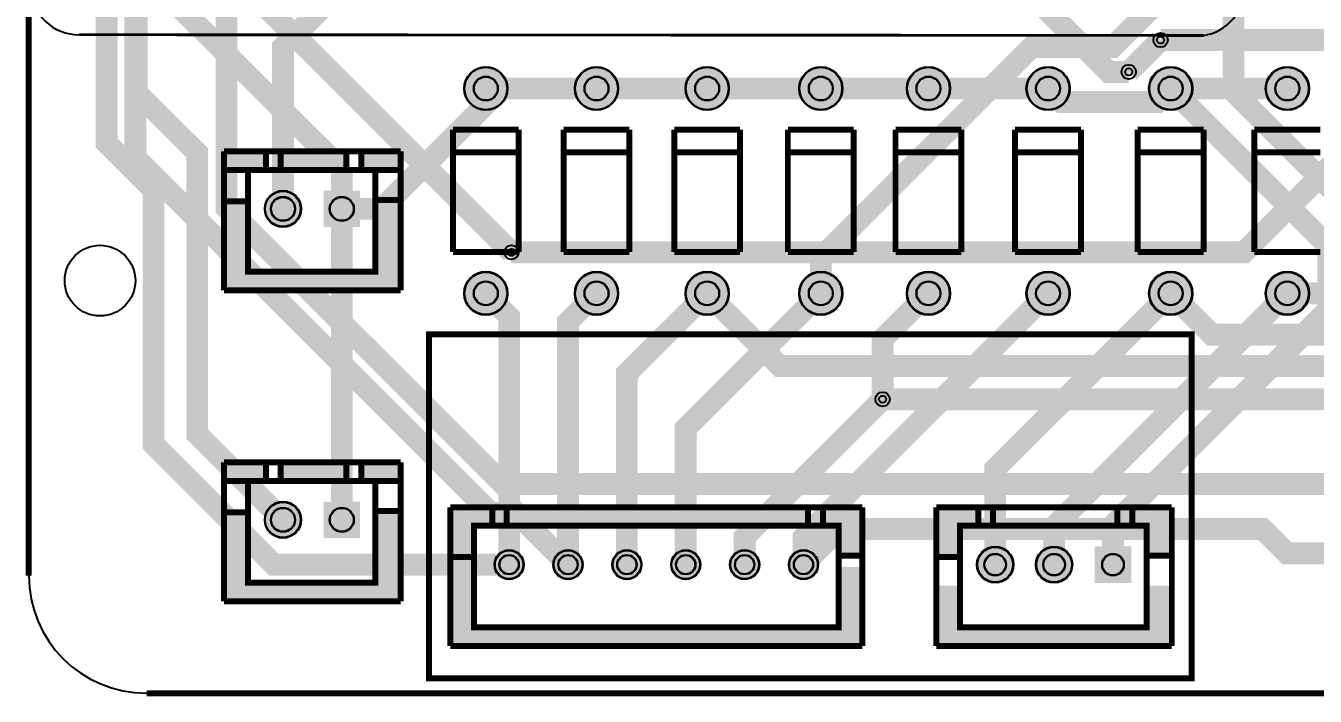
# Model space of a CAD drawing. Header units: millimetres. Extents: x -129 to 154, y 15 to 100.
# Drawn here: x 13.1 to 67.9, y 14.7 to 43.2 of the extents above; entities that cross this region are included whole.
import ezdxf

# ---------------------------------------------------------------- set-up
doc = ezdxf.new("R2010")
doc.units = ezdxf.units.MM
for name, color, linetype, true_color in [('BoardOutLine', 7, 'Continuous', 0xff00ff), ('BottomLayer', 7, 'Continuous', 0x0000ff), ('BottomSolderMaskLayer', 7, 'Continuous', 0xaa00ff), ('Document', 7, 'Continuous', 0xffffff), ('Hole', 7, 'Continuous', 0x222222), ('Multi-Layer', 7, 'Continuous', 0xc0c0c0), ('TopLayer', 7, 'Continuous', 0xff0000), ('TopSilkLayer', 7, 'Continuous', 0xffcc00), ('TopSolderMaskLayer', 7, 'Continuous', 0x800080)]:
    doc.layers.add(name, color=color, linetype=linetype, true_color=true_color)

msp = doc.modelspace()

# ---------------------------------------------------------------- hatches: boundary and pattern name
at = {"layer": 'BottomSolderMaskLayer'}
for points in [[(31.7136652273305, 40.54508509017023, 1), (33.5644653289307, 40.54508509017023, 1)], [(36.41267462534919, 40.54508509017023, 1), (38.26347472694939, 40.54508509017023, 1)], [(41.111684023368106, 40.54508509017023, 1), (42.962484124968306, 40.54508509017023, 1)], [(45.93769367538747, 40.54508509017023, 1), (47.78849377698767, 40.54508509017023, 1)], [(50.50970281940571, 40.54508509017023, 1), (52.36050292100591, 40.54508509017023, 1)], [(55.589712979425975, 40.54508509017023, 1), (57.440513081026175, 40.54508509017023, 1)], [(60.79672339344692, 40.54508509017023, 1), (62.64752349504712, 40.54508509017023, 1)], [(65.74973329946673, 40.54508509017023, 1), (67.60053340106694, 40.54508509017023, 1)], [(23.247459994920007, 35.433070866141634, 1), (24.79826009652021, 35.433070866141634, 1)], [(25.747722824477933, 36.20845778680791), (27.29852292607825, 36.20845778680791), (27.29852292607825, 34.65765768520782), (25.747722824477933, 34.65765768520782)], [(31.7136652273305, 31.84505969011923, 1), (33.5644653289307, 31.84505969011923, 1)], [(36.41267462534919, 31.84505969011923, 1), (38.26347472694939, 31.84505969011923, 1)], [(41.111684023368106, 31.84505969011923, 1), (42.962484124968306, 31.84505969011923, 1)], [(45.93769367538747, 31.84505969011923, 1), (47.78849377698767, 31.84505969011923, 1)], [(50.50970281940571, 31.84505969011923, 1), (52.36050292100591, 31.84505969011923, 1)], [(55.589712979425975, 31.84505969011923, 1), (57.440513081026175, 31.84505969011923, 1)], [(60.79672339344692, 31.84505969011923, 1), (62.64752349504712, 31.84505969011923, 1)], [(65.74973329946673, 31.84505969011923, 1), (67.60053340106694, 31.84505969011923, 1)], [(23.247459994920007, 22.22504445008883, 1), (24.79826009652021, 22.22504445008883, 1)], [(25.747722824477933, 23.00043137075511), (27.29852292607825, 23.00043137075511), (27.29852292607825, 21.449631269154906), (25.747722824477933, 21.449631269154906)], [(33.00314325628665, 20.320040640081174, 1), (34.25314325628665, 20.320040640081174, 1)], [(35.503270256540645, 20.320040640081174, 1), (36.753270256540645, 20.320040640081174, 1)], [(38.002889255778655, 20.320040640081174, 1), (39.252889255778655, 20.320040640081174, 1)], [(40.50327025654042, 20.320040640081174, 1), (41.75327025654042, 20.320040640081174, 1)], [(43.00314325628665, 20.320040640081174, 1), (44.25314325628665, 20.320040640081174, 1)], [(45.50327025654042, 20.320040640081174, 1), (46.75327025654042, 20.320040640081174, 1)], [(53.4938404876811, 20.320040640081174, 1), (55.0446405892813, 20.320040640081174, 1)], [(55.993967487935095, 20.320040640081174, 1), (57.5447675895353, 20.320040640081174, 1)], [(58.493704658377055, 21.095427560747453), (60.044504759977144, 21.095427560747453), (60.044504759977144, 19.544627459147364), (58.493704658377055, 19.544627459147364)]]:
    msp.add_hatch(color=256, dxfattribs=at).paths.add_polyline_path(points)
at = {"layer": 'Document'}
for points in [[(23.323012446024904, 37.87307594615186), (23.323012446024904, 37.09974599949203), (23.30734061468138, 37.08407416814828), (21.522987045974105, 37.08407416814828), (21.522987045974105, 37.87307594615186)], [(23.924206248412474, 37.87307594615186), (23.924206248412474, 37.08407416814828), (26.714935229870434, 37.08407416814828), (26.714935229870434, 37.83114046228093), (26.672999745999505, 37.87307594615186)], [(27.34993649987291, 37.873050546101126), (27.34993649987291, 37.08407416814828), (29.021945643891286, 37.08407416814828), (29.022936245872415, 37.08308356616703), (29.022936245872415, 37.873050546101126)], [(29.022936245872415, 35.83307086614161), (27.972999745999687, 35.83307086614161), (27.972999745999687, 32.783058166116234), (22.57299974599937, 32.783058166116234), (22.57299974599937, 35.71046482092959), (22.52301244602495, 35.783058166116234), (21.522987045974105, 35.75748031496062), (21.522987045974105, 31.97307594615188), (29.022910845821798, 31.97307594615188), (29.022936245872415, 31.973050546101035)], [(23.323012446024904, 24.66504953009894), (23.323012446024904, 23.891719583439112), (23.30734061468138, 23.876047752095474), (21.522987045974105, 23.876047752095474), (21.522987045974105, 24.66504953009894)], [(23.924206248412474, 24.66504953009894), (23.924206248412474, 23.876047752095474), (26.714935229870434, 23.876047752095474), (26.714935229870434, 24.623114046228125), (26.672999745999505, 24.66504953009894)], [(27.34993649987291, 24.66502413004821), (27.34993649987291, 23.876047752095474), (29.021945643891286, 23.876047752095474), (29.022936245872415, 23.87505715011423), (29.022936245872415, 24.66502413004821)], [(29.022936245872415, 22.625044450088808), (27.972999745999687, 22.625044450088808), (27.972999745999687, 19.57503175006343), (22.57299974599937, 19.57503175006343), (22.57299974599937, 22.50243840487667), (22.52301244602495, 22.57503175006343), (21.522987045974105, 22.5494538989077), (21.522987045974105, 18.765049530099077), (29.022910845821798, 18.765049530099077), (29.022936245872415, 18.765024130048232)], [(32.92804165608345, 21.970053340106574), (32.92804165608345, 22.770027940055797), (31.12804165608327, 22.770027940055797), (31.12804165608327, 20.62004064008113), (32.12804165608327, 20.62004064008113), (32.12804165608327, 21.970053340106574)], [(33.52804165608336, 22.770027940055797), (33.52804165608336, 21.970053340106574), (46.328041656083315, 21.970053340106574), (46.328041656083315, 22.770027940055797)], [(46.827990855981625, 21.970053340106574), (46.827990855981625, 22.770002540005066), (48.62799085598181, 22.770002540005066), (48.62799085598181, 20.620015240030398), (47.62796545593096, 20.620015240030398), (47.62796545593096, 21.970053340106574)], [(53.594107188214366, 22.733045466090857), (51.81610363220739, 22.733045466090857), (51.81610363220739, 20.70104140208275), (52.70510541021076, 20.70104140208275), (52.70510541021076, 21.971043942087817), (53.594107188214366, 21.971043942087817)], [(60.07112014224026, 22.733045466090857), (61.72212344424702, 22.733045466090857), (61.72212344424702, 20.70104140208275), (60.70612141224274, 20.70104140208275), (60.70612141224274, 21.971043942087817), (60.07112014224026, 21.971043942087817)], [(32.178028956057915, 20.22004064008115), (31.12804165608327, 20.22004064008115), (31.12804165608327, 16.87002794005582), (48.62804165608327, 16.87002794005582), (48.62804165608327, 20.22004064008115), (47.62804165608327, 20.22004064008115), (47.62804165608327, 17.670027940055775), (32.178028956057915, 17.670027940055775)], [(51.81610363220739, 19.431038862077685), (51.81610363220739, 16.891033782067552), (61.72212344424702, 16.891033782067552), (61.72212344424702, 19.431038862077685), (60.70612141224274, 19.431038862077685), (60.70612141224274, 17.653035306070592), (52.83210566421144, 17.653035306070592), (52.83210566421144, 19.431038862077685)]]:
    msp.add_hatch(color=256, dxfattribs=at).paths.add_polyline_path(points)
at = {"layer": 'Multi-Layer'}
for points in [[(31.739065278130603, 40.54508509017023, 1), (33.5390652781306, 40.54508509017023, 1)], [(36.43807467614929, 40.54508509017023, 1), (38.23807467614929, 40.54508509017023, 1)], [(41.13708407416821, 40.54508509017023, 1), (42.937084074168204, 40.54508509017023, 1)], [(45.96309372618757, 40.54508509017023, 1), (47.76309372618757, 40.54508509017023, 1)], [(50.53510287020581, 40.54508509017023, 1), (52.33510287020581, 40.54508509017023, 1)], [(55.61511303022608, 40.54508509017023, 1), (57.415113030226074, 40.54508509017023, 1)], [(60.82212344424702, 40.54508509017023, 1), (62.622123444247016, 40.54508509017023, 1)], [(65.77513335026683, 40.54508509017023, 1), (67.57513335026684, 40.54508509017023, 1)], [(23.27286004572011, 35.433070866141634, 1), (24.77286004572011, 35.433070866141634, 1)], [(25.77312674625341, 36.18305816611621), (27.273126746253638, 36.18305816611621), (27.273126746253638, 34.683058166116325), (25.77312674625341, 34.683058166116325)], [(31.739065278130603, 31.84505969011923, 1), (33.5390652781306, 31.84505969011923, 1)], [(36.43807467614929, 31.84505969011923, 1), (38.23807467614929, 31.84505969011923, 1)], [(41.13708407416821, 31.84505969011923, 1), (42.937084074168204, 31.84505969011923, 1)], [(45.96309372618757, 31.84505969011923, 1), (47.76309372618757, 31.84505969011923, 1)], [(50.53510287020581, 31.84505969011923, 1), (52.33510287020581, 31.84505969011923, 1)], [(55.61511303022608, 31.84505969011923, 1), (57.415113030226074, 31.84505969011923, 1)], [(60.82212344424702, 31.84505969011923, 1), (62.622123444247016, 31.84505969011923, 1)], [(65.77513335026683, 31.84505969011923, 1), (67.57513335026684, 31.84505969011923, 1)], [(23.27286004572011, 22.22504445008883, 1), (24.77286004572011, 22.22504445008883, 1)], [(25.77312674625341, 22.97503175006341), (27.273126746253638, 22.97503175006341), (27.273126746253638, 21.47503175006341), (25.77312674625341, 21.47503175006341)], [(33.02814325628665, 20.320040640081174, 1), (34.22814325628665, 20.320040640081174, 1)], [(35.528270256540644, 20.320040640081174, 1), (36.72827025654065, 20.320040640081174, 1)], [(38.02788925577865, 20.320040640081174, 1), (39.227889255778656, 20.320040640081174, 1)], [(40.52827025654042, 20.320040640081174, 1), (41.72827025654042, 20.320040640081174, 1)], [(43.02814325628665, 20.320040640081174, 1), (44.22814325628665, 20.320040640081174, 1)], [(45.52827025654042, 20.320040640081174, 1), (46.72827025654042, 20.320040640081174, 1)], [(53.5192405384812, 20.320040640081174, 1), (55.0192405384812, 20.320040640081174, 1)], [(56.019367538735196, 20.320040640081174, 1), (57.519367538735196, 20.320040640081174, 1)], [(58.519100838201666, 21.070027940055752), (60.019100838201666, 21.070027940055752), (60.019100838201666, 19.570027940055866), (58.519100838201666, 19.570027940055866)]]:
    msp.add_hatch(color=256, dxfattribs=at).paths.add_polyline_path(points)
at = {"layer": 'TopSolderMaskLayer'}
for points in [[(31.7136652273305, 40.54508509017023, 1), (33.5644653289307, 40.54508509017023, 1)], [(36.41267462534919, 40.54508509017023, 1), (38.26347472694939, 40.54508509017023, 1)], [(41.111684023368106, 40.54508509017023, 1), (42.962484124968306, 40.54508509017023, 1)], [(45.93769367538747, 40.54508509017023, 1), (47.78849377698767, 40.54508509017023, 1)], [(50.50970281940571, 40.54508509017023, 1), (52.36050292100591, 40.54508509017023, 1)], [(55.589712979425975, 40.54508509017023, 1), (57.440513081026175, 40.54508509017023, 1)], [(60.79672339344692, 40.54508509017023, 1), (62.64752349504712, 40.54508509017023, 1)], [(65.74973329946673, 40.54508509017023, 1), (67.60053340106694, 40.54508509017023, 1)], [(23.247459994920007, 35.433070866141634, 1), (24.79826009652021, 35.433070866141634, 1)], [(25.747722824477933, 36.20845778680791), (27.29852292607825, 36.20845778680791), (27.29852292607825, 34.65765768520782), (25.747722824477933, 34.65765768520782)], [(31.7136652273305, 31.84505969011923, 1), (33.5644653289307, 31.84505969011923, 1)], [(36.41267462534919, 31.84505969011923, 1), (38.26347472694939, 31.84505969011923, 1)], [(41.111684023368106, 31.84505969011923, 1), (42.962484124968306, 31.84505969011923, 1)], [(45.93769367538747, 31.84505969011923, 1), (47.78849377698767, 31.84505969011923, 1)], [(50.50970281940571, 31.84505969011923, 1), (52.36050292100591, 31.84505969011923, 1)], [(55.589712979425975, 31.84505969011923, 1), (57.440513081026175, 31.84505969011923, 1)], [(60.79672339344692, 31.84505969011923, 1), (62.64752349504712, 31.84505969011923, 1)], [(65.74973329946673, 31.84505969011923, 1), (67.60053340106694, 31.84505969011923, 1)], [(23.247459994920007, 22.22504445008883, 1), (24.79826009652021, 22.22504445008883, 1)], [(25.747722824477933, 23.00043137075511), (27.29852292607825, 23.00043137075511), (27.29852292607825, 21.449631269154906), (25.747722824477933, 21.449631269154906)], [(33.00314325628665, 20.320040640081174, 1), (34.25314325628665, 20.320040640081174, 1)], [(35.503270256540645, 20.320040640081174, 1), (36.753270256540645, 20.320040640081174, 1)], [(38.002889255778655, 20.320040640081174, 1), (39.252889255778655, 20.320040640081174, 1)], [(40.50327025654042, 20.320040640081174, 1), (41.75327025654042, 20.320040640081174, 1)], [(43.00314325628665, 20.320040640081174, 1), (44.25314325628665, 20.320040640081174, 1)], [(45.50327025654042, 20.320040640081174, 1), (46.75327025654042, 20.320040640081174, 1)], [(53.4938404876811, 20.320040640081174, 1), (55.0446405892813, 20.320040640081174, 1)], [(55.993967487935095, 20.320040640081174, 1), (57.5447675895353, 20.320040640081174, 1)], [(58.493704658377055, 21.095427560747453), (60.044504759977144, 21.095427560747453), (60.044504759977144, 19.544627459147364), (58.493704658377055, 19.544627459147364)]]:
    msp.add_hatch(color=256, dxfattribs=at).paths.add_polyline_path(points)

# ---------------------------------------------------------------- linework, layer by layer
at = {"layer": 'BoardOutLine', "const_width": 0.25400050800101603}
for points in [[(13.230251460503041, 19.859029718059332), (13.230251460503041, 80.85902971805945)], [(125.73025146050304, 14.859029718059332), (18.23025146050304, 14.859029718059332)]]:
    msp.add_lwpolyline(points, dxfattribs=at)
at = {"layer": 'BoardOutLine'}
msp.add_arc((18.23025146050304, 19.859029718059332), 5, 180.00000000000017, 270, dxfattribs=at)
at = {"layer": 'BottomLayer', "const_width": 0.9299974599949201}
for points in [[(60.960223520447016, 80.89918719837442), (60.960223520447016, 44.017551435102746), (59.247244094488224, 42.30457200914395), (55.81239522479041, 42.30457200914395), (46.86319532639072, 33.355372110744156), (46.86319532639072, 31.845085090170073)], [(33.6282448564898, 20.320066040132133), (23.642214884429677, 20.320066040132133), (18.52842265684535, 25.43385826771646), (18.52842265684535, 36.233705867411686), (16.532740665481242, 38.22938785877568), (16.532740665481242, 67.52961645923278), (20.59166878333758, 71.58854457708901), (20.59166878333758, 73.72443484886958), (20.274422148844224, 74.04168148336294)], [(70.23124206248417, 36.32209804419608), (68.48600457200905, 36.32209804419608), (64.38897637795276, 40.419126238252375), (64.38897637795276, 63.642392684785364)], [(24.022961645923488, 22.225069850139676), (20.37881635763256, 25.869215138430263), (20.37881635763256, 37.80876301752596), (17.808585217170503, 40.378994157988245), (17.808585217170503, 54.567462534925085), (26.4014224028449, 63.16029972059937)], [(26.523342646685478, 37.11381762763517), (19.122529845059717, 44.51463042926082), (19.122529845059717, 54.13413766827523)], [(23.241402082804143, 44.06911353822704), (33.72527305054609, 33.58524257048509)], [(61.2906781813565, 42.60327660655321), (59.93837947675888, 41.25097790195571)], [(61.72222504445017, 40.545110490220964), (61.14843789687575, 39.971323342646656), (57.08900177800365, 39.971323342646656), (56.51521463042923, 40.545110490220964)], [(59.26908813817636, 22.000787401574712), (68.41082042164089, 31.142519685039247), (68.41082042164089, 33.85651511303013), (61.72222504445017, 40.545110490220964)], [(26.523342646685478, 35.43309626619248), (26.523342646685478, 37.11381762763517)], [(26.523342646685478, 22.225069850139676), (26.523342646685478, 35.43309626619248)], [(32.639166878333754, 31.845085090170073), (33.6282448564898, 30.856007112014254), (33.6282448564898, 20.320066040132133)], [(36.1283718567438, 20.320066040132133), (36.1283718567438, 30.635280670561315), (37.33817627635244, 31.845085090170073)], [(42.03718567437136, 31.845085090170073), (38.62799085598181, 28.435890271780522), (38.62799085598181, 20.320066040132133)], [(41.1283718567438, 20.320066040132133), (41.1283718567438, 26.110261620523147), (46.86319532639072, 31.845085090170073)], [(46.1283718567438, 20.320066040132133), (46.1283718567438, 21.45824231648453), (56.51521463042923, 31.845085090170073)], [(49.48575057150106, 27.345466090932064), (49.48575057150106, 29.895631191262282), (51.43520447040896, 31.845085090170073)], [(61.72222504445017, 31.845085090170073), (54.26934213868435, 24.392202184404255), (54.26934213868435, 20.320066040132133)], [(56.76946913893835, 20.320066040132133), (56.76946913893835, 21.93931927863855), (66.67523495046999, 31.845085090170073)], [(43.6282448564898, 20.320066040132133), (43.6282448564898, 21.487960375920693), (49.48575057150106, 27.345466090932064)], [(59.26908813817636, 20.320066040132133), (59.26908813817636, 22.000787401574712)]]:
    msp.add_lwpolyline(points, dxfattribs=at)
at = {"layer": 'BottomSolderMaskLayer'}
for centre, radius in [((32.6390652781306, 40.54508509017023), 0.9254000508001016), ((37.33807467614929, 40.54508509017023), 0.9254000508001016), ((42.037084074168206, 40.54508509017023), 0.9254000508001016), ((46.86309372618757, 40.54508509017023), 0.9254000508001016), ((51.43510287020581, 40.54508509017023), 0.9254000508001016), ((56.515113030226075, 40.54508509017023), 0.9254000508001016), ((61.72212344424702, 40.54508509017023), 0.9254000508001016), ((66.67513335026683, 40.54508509017023), 0.9254000508001016), ((32.6390652781306, 40.54513589027181), 0.5141111393333897), ((37.33807467614929, 40.54513589027181), 0.5141111393333897), ((42.037084074168206, 40.54513589027181), 0.5141111393333897), ((46.86309372618757, 40.54513589027181), 0.5141111393333897), ((51.43510287020581, 40.54513589027181), 0.5141111393333897), ((56.515113030226075, 40.54513589027181), 0.5141111393333897), ((61.72212344424702, 40.54513589027181), 0.5141111393333897), ((66.67513335026683, 40.54513589027181), 0.5141111393333897), ((24.02286004572011, 35.433070866141634), 0.7754000508001018), ((24.022987045974105, 35.433070866141634), 0.5169333672000678), ((26.523114046228102, 35.433070866141634), 0.5169333672000678), ((32.6390652781306, 31.84505969011923), 0.9254000508001016), ((32.6390652781306, 31.845008890017652), 0.5141111393333897), ((37.33807467614929, 31.84505969011923), 0.9254000508001016), ((37.33807467614929, 31.845008890017652), 0.5141111393333897), ((42.037084074168206, 31.84505969011923), 0.9254000508001016), ((42.037084074168206, 31.845008890017652), 0.5141111393333897), ((46.86309372618757, 31.84505969011923), 0.9254000508001016), ((46.86309372618757, 31.845008890017652), 0.5141111393333897), ((51.43510287020581, 31.84505969011923), 0.9254000508001016), ((51.43510287020581, 31.845008890017652), 0.5141111393333897), ((56.515113030226075, 31.84505969011923), 0.9254000508001016), ((56.515113030226075, 31.845008890017652), 0.5141111393333897), ((61.72212344424702, 31.84505969011923), 0.9254000508001016), ((61.72212344424702, 31.845008890017652), 0.5141111393333897), ((66.67513335026683, 31.84505969011923), 0.9254000508001016), ((66.67513335026683, 31.845008890017652), 0.5141111393333897), ((24.02286004572011, 22.22504445008883), 0.7754000508001018), ((24.022987045974105, 22.22504445008883), 0.5169333672000678), ((26.523114046228102, 22.22504445008883), 0.5169333672000678), ((33.62814325628665, 20.320040640081174), 0.6250000000000001), ((36.128270256540645, 20.320040640081174), 0.6250000000000001), ((38.627889255778655, 20.320040640081174), 0.6250000000000001), ((41.12827025654042, 20.320040640081174), 0.6250000000000001), ((43.62814325628665, 20.320040640081174), 0.6250000000000001), ((46.12827025654042, 20.320040640081174), 0.6250000000000001), ((54.2692405384812, 20.320040640081174), 0.7754000508001018), ((56.769367538735196, 20.320040640081174), 0.7754000508001018), ((33.62801625603265, 20.320040640081174), 0.41666666666666674), ((36.128016256032424, 20.320040640081174), 0.41666666666666674), ((38.628016256032424, 20.320040640081174), 0.41666666666666674), ((41.12801625603265, 20.320040640081174), 0.41666666666666674), ((43.62801625603265, 20.320040640081174), 0.41666666666666674), ((46.128016256032424, 20.320040640081174), 0.41666666666666674), ((54.2691135382272, 20.320040640081174), 0.4652531606138482), ((56.7691135382272, 20.320040640081174), 0.4652531606138482), ((59.269113538226975, 20.320040640081174), 0.4652531606138482)]:
    msp.add_circle(centre, radius, dxfattribs=at)
at = {"layer": 'Hole'}
for centre in [(61.2906781813565, 42.60327660655321), (59.93837947675888, 41.25097790195571), (33.72527305054609, 33.58524257048509), (49.48575057150106, 27.345466090932064)]:
    msp.add_circle(centre, 0.15250190500381003, dxfattribs=at)
at = {"layer": 'Multi-Layer'}
for centre, radius in [((61.2906781813565, 42.60327660655321), 0.30500381000762006), ((32.6390652781306, 40.54508509017023), 0.9000000000000001), ((37.33807467614929, 40.54508509017023), 0.9000000000000001), ((42.037084074168206, 40.54508509017023), 0.9000000000000001), ((46.86309372618757, 40.54508509017023), 0.9000000000000001), ((51.43510287020581, 40.54508509017023), 0.9000000000000001), ((56.515113030226075, 40.54508509017023), 0.9000000000000001), ((59.93837947675888, 41.25097790195571), 0.30500381000762006), ((61.72212344424702, 40.54508509017023), 0.9000000000000001), ((66.67513335026683, 40.54508509017023), 0.9000000000000001), ((32.6390652781306, 40.54513589027181), 0.5), ((37.33807467614929, 40.54513589027181), 0.5), ((42.037084074168206, 40.54513589027181), 0.5), ((46.86309372618757, 40.54513589027181), 0.5), ((51.43510287020581, 40.54513589027181), 0.5), ((56.515113030226075, 40.54513589027181), 0.5), ((61.72212344424702, 40.54513589027181), 0.5), ((66.67513335026683, 40.54513589027181), 0.5), ((24.02286004572011, 35.433070866141634), 0.7500000000000001), ((24.022987045974105, 35.433070866141634), 0.5), ((26.523114046228102, 35.433070866141634), 0.5), ((16.256032512065076, 32.385064770129475), 1.5000000000000002), ((33.72527305054609, 33.58524257048509), 0.30500381000762006), ((32.6390652781306, 31.84505969011923), 0.9000000000000001), ((32.6390652781306, 31.845008890017652), 0.5), ((37.33807467614929, 31.84505969011923), 0.9000000000000001), ((37.33807467614929, 31.845008890017652), 0.5), ((42.037084074168206, 31.84505969011923), 0.9000000000000001), ((42.037084074168206, 31.845008890017652), 0.5), ((46.86309372618757, 31.84505969011923), 0.9000000000000001), ((46.86309372618757, 31.845008890017652), 0.5), ((51.43510287020581, 31.84505969011923), 0.9000000000000001), ((51.43510287020581, 31.845008890017652), 0.5), ((56.515113030226075, 31.84505969011923), 0.9000000000000001), ((56.515113030226075, 31.845008890017652), 0.5), ((61.72212344424702, 31.84505969011923), 0.9000000000000001), ((61.72212344424702, 31.845008890017652), 0.5), ((66.67513335026683, 31.84505969011923), 0.9000000000000001), ((66.67513335026683, 31.845008890017652), 0.5), ((49.48575057150106, 27.345466090932064), 0.30500381000762006), ((24.02286004572011, 22.22504445008883), 0.7500000000000001), ((24.022987045974105, 22.22504445008883), 0.5), ((26.523114046228102, 22.22504445008883), 0.5), ((33.62814325628665, 20.320040640081174), 0.6000000000000001), ((36.128270256540645, 20.320040640081174), 0.6000000000000001), ((38.627889255778655, 20.320040640081174), 0.6000000000000001), ((41.12827025654042, 20.320040640081174), 0.6000000000000001), ((43.62814325628665, 20.320040640081174), 0.6000000000000001), ((46.12827025654042, 20.320040640081174), 0.6000000000000001), ((54.2692405384812, 20.320040640081174), 0.7500000000000001), ((56.769367538735196, 20.320040640081174), 0.7500000000000001), ((33.62801625603265, 20.320040640081174), 0.4), ((36.128016256032424, 20.320040640081174), 0.4), ((38.628016256032424, 20.320040640081174), 0.4), ((41.12801625603265, 20.320040640081174), 0.4), ((43.62801625603265, 20.320040640081174), 0.4), ((46.128016256032424, 20.320040640081174), 0.4), ((54.2691135382272, 20.320040640081174), 0.4500127000254001), ((56.7691135382272, 20.320040640081174), 0.4500127000254001), ((59.269113538226975, 20.320040640081174), 0.4500127000254001)]:
    msp.add_circle(centre, radius, dxfattribs=at)
at = {"layer": 'TopLayer', "const_width": 0.9299974599949201}
for points in [[(29.841605283210583, 61.46154432308856), (26.950825501651025, 58.570764541529), (21.63815087630178, 58.570764541529), (17.753467106934295, 54.68608077216152), (17.753467106934295, 37.60454660909318), (32.8408432816866, 22.517170434340755), (33.93126746253506, 22.517170434340755), (36.1283718567438, 20.320066040132133)], [(31.125069850139653, 54.13413766827523), (21.627482854965592, 44.63655067310128), (21.627482854965592, 35.48186436372873), (33.36027432054857, 23.749072898145755), (71.66837693675393, 23.749072898145755)], [(25.781407162814276, 44.06911353822704), (24.022961645923488, 42.31066802133603), (24.022961645923488, 35.43309626619248)], [(56.26146812293632, 44.06911353822704), (59.07960375920766, 41.25097790195571), (59.93837947675888, 41.25097790195571)], [(70.15504191008381, 42.06250952501898), (69.6142748285497, 42.60327660655321), (61.2906781813565, 42.60327660655321)], [(75.23505207010408, 42.06250952501898), (72.78343916687822, 39.610896621793245), (70.86141732283454, 39.610896621793245), (64.8357632715265, 33.58524257048509), (33.72527305054609, 33.58524257048509)], [(32.639166878333754, 40.545110490220964), (32.639166878333754, 39.86845313690628), (28.203810007620177, 35.43309626619248)], [(32.639166878333754, 40.545110490220964), (37.33817627635244, 40.545110490220964)], [(42.03718567437136, 40.545110490220964), (37.33817627635244, 40.545110490220964)], [(46.86319532639072, 40.545110490220964), (42.03718567437136, 40.545110490220964)], [(51.43520447040896, 40.545110490220964), (46.86319532639072, 40.545110490220964)], [(56.51521463042923, 40.545110490220964), (51.43520447040896, 40.545110490220964)], [(61.72222504445017, 40.545110490220964), (66.67523495046999, 40.545110490220964)], [(96.26019812039613, 39.932461264922495), (86.31658623317253, 39.932461264922495), (80.59954279908561, 34.21541783083558), (80.59954279908561, 33.93017526035044), (78.51445262890525, 31.845085090170073), (66.67523495046999, 31.845085090170073)], [(107.08900177800365, 35.91899923799849), (101.2609601219201, 30.090957581915177), (63.476352552705066, 30.090957581915177), (61.72222504445017, 31.845085090170073)], [(26.523342646685478, 35.43309626619248), (28.203810007620177, 35.43309626619248)], [(128.57007874015767, 28.955575311150483), (114.77378714757447, 28.955575311150483), (114.58049276098563, 28.762280924561765), (45.11998983997955, 28.762280924561765), (42.03718567437136, 31.845085090170073)], [(46.1283718567438, 20.320066040132133), (47.6452628905256, 21.83695707391405), (65.62392684785368, 21.83695707391405), (66.66329692659406, 20.7975869951739), (126.5728727457456, 20.7975869951739), (128.7519431038861, 22.976657353314636), (128.7519431038861, 24.503962407924746), (125.74864109728219, 27.507264414528777), (117.7956311912626, 27.507264414528777)], [(49.48575057150106, 27.345466090932064), (114.90535941071903, 27.345466090932064), (115.28382016764044, 27.723926847853704)]]:
    msp.add_lwpolyline(points, dxfattribs=at)
at = {"layer": 'TopSilkLayer'}
for points, const_width in [([(15.366522733045485, 42.831445262890384), (63.11912623825242, 42.79921259842513)], 0.11988823977647957), ([(34.03906527813069, 38.795072390144696), (31.23906527813051, 38.795072390144696)], 0.25400050800101603), ([(31.23906527813051, 38.795072390144696), (31.23906527813051, 33.595072390144765)], 0.25400050800101603), ([(34.03906527813069, 38.795072390144696), (34.03906527813069, 33.595072390144765)], 0.25400050800101603), ([(38.73807467614938, 38.795072390144696), (35.93807467614943, 38.795072390144696)], 0.25400050800101603), ([(35.93807467614943, 38.795072390144696), (35.93807467614943, 33.595072390144765)], 0.25400050800101603), ([(38.73807467614938, 38.795072390144696), (38.73807467614938, 33.595072390144765)], 0.25400050800101603), ([(43.4370840741683, 38.795072390144696), (40.637084074168115, 38.795072390144696)], 0.25400050800101603), ([(40.637084074168115, 38.795072390144696), (40.637084074168115, 33.595072390144765)], 0.25400050800101603), ([(43.4370840741683, 38.795072390144696), (43.4370840741683, 33.595072390144765)], 0.25400050800101603), ([(48.263093726187435, 38.795072390144696), (45.46309372618748, 38.795072390144696)], 0.25400050800101603), ([(45.46309372618748, 38.795072390144696), (45.46309372618748, 33.595072390144765)], 0.25400050800101603), ([(48.263093726187435, 38.795072390144696), (48.263093726187435, 33.595072390144765)], 0.25400050800101603), ([(52.8351028702059, 38.795072390144696), (50.03510287020572, 38.795072390144696)], 0.25400050800101603), ([(50.03510287020572, 38.795072390144696), (50.03510287020572, 33.595072390144765)], 0.25400050800101603), ([(52.8351028702059, 38.795072390144696), (52.8351028702059, 33.595072390144765)], 0.25400050800101603), ([(57.915113030226166, 38.795072390144696), (55.115113030225984, 38.795072390144696)], 0.25400050800101603), ([(55.115113030225984, 38.795072390144696), (55.115113030225984, 33.595072390144765)], 0.25400050800101603), ([(57.915113030226166, 38.795072390144696), (57.915113030226166, 33.595072390144765)], 0.25400050800101603), ([(63.12212344424688, 38.795072390144696), (60.32212344424693, 38.795072390144696)], 0.25400050800101603), ([(60.32212344424693, 38.795072390144696), (60.32212344424693, 33.595072390144765)], 0.25400050800101603), ([(63.12212344424688, 38.795072390144696), (63.12212344424688, 33.595072390144765)], 0.25400050800101603), ([(68.0751333502667, 38.795072390144696), (65.27513335026674, 38.795072390144696)], 0.25400050800101603), ([(65.27513335026674, 38.795072390144696), (65.27513335026674, 33.595072390144765)], 0.25400050800101603), ([(21.522987045974105, 37.87307594615186), (29.02301244602495, 37.87307594615186)], 0.25400050800101603), ([(21.522987045974105, 31.97307594615188), (21.522987045974105, 37.87307594615186)], 0.25400050800101603), ([(23.30734061468138, 37.87307594615186), (23.30734061468138, 37.08407416814828)], 0.25400050800101603), ([(23.924206248412474, 37.87307594615186), (23.924206248412474, 37.08407416814828)], 0.25400050800101603), ([(26.714935229870434, 37.873050546101126), (26.714935229870434, 37.08407416814828)], 0.25400050800101603), ([(27.34993649987291, 37.873050546101126), (27.34993649987291, 37.08407416814828)], 0.25400050800101603), ([(29.022936245872415, 31.973050546101035), (29.022936245872415, 37.873050546101126)], 0.25400050800101603), ([(34.03906527813069, 37.83581407162808), (31.23906527813051, 37.83581407162808)], 0.25400050800101603), ([(38.73807467614938, 37.83581407162808), (35.93807467614943, 37.83581407162808)], 0.25400050800101603), ([(43.4370840741683, 37.83581407162808), (40.637084074168115, 37.83581407162808)], 0.25400050800101603), ([(48.263093726187435, 37.83581407162808), (45.46309372618748, 37.83581407162808)], 0.25400050800101603), ([(52.8351028702059, 37.83581407162808), (50.03510287020572, 37.83581407162808)], 0.25400050800101603), ([(57.915113030226166, 37.83581407162808), (55.115113030225984, 37.83581407162808)], 0.25400050800101603), ([(63.12212344424688, 37.83581407162808), (60.32212344424693, 37.83581407162808)], 0.25400050800101603), ([(68.0751333502667, 37.83581407162808), (65.27513335026674, 37.83581407162808)], 0.25400050800101603), ([(22.60599441198883, 37.08407416814828), (21.522987045974105, 37.08407416814828)], 0.25400050800101603), ([(27.940005080009996, 37.08407416814828), (29.022936245872415, 37.08407416814828)], 0.25400050800101603), ([(21.522987045974105, 35.75748031496062), (22.525984251968566, 35.75748031496062)], 0.25400050800101603), ([(28.0199644399288, 35.81407162814321), (29.022936245872415, 35.81407162814321)], 0.25400050800101603), ([(34.03906527813069, 33.595072390144765), (31.23906527813051, 33.595072390144765)], 0.25400050800101603), ([(38.73807467614938, 33.595072390144765), (35.93807467614943, 33.595072390144765)], 0.25400050800101603), ([(43.4370840741683, 33.595072390144765), (40.637084074168115, 33.595072390144765)], 0.25400050800101603), ([(48.263093726187435, 33.595072390144765), (45.46309372618748, 33.595072390144765)], 0.25400050800101603), ([(52.8351028702059, 33.595072390144765), (50.03510287020572, 33.595072390144765)], 0.25400050800101603), ([(57.915113030226166, 33.595072390144765), (55.115113030225984, 33.595072390144765)], 0.25400050800101603), ([(63.12212344424688, 33.595072390144765), (60.32212344424693, 33.595072390144765)], 0.25400050800101603), ([(68.0751333502667, 33.595072390144765), (65.27513335026674, 33.595072390144765)], 0.25400050800101603), ([(21.522987045974105, 31.97307594615188), (29.02301244602495, 31.97307594615188)], 0.25400050800101603), ([(21.522987045974105, 24.66504953009894), (29.02301244602495, 24.66504953009894)], 0.25400050800101603), ([(21.522987045974105, 18.765049530099077), (21.522987045974105, 24.66504953009894)], 0.25400050800101603), ([(23.30734061468138, 24.66504953009894), (23.30734061468138, 23.876047752095474)], 0.25400050800101603), ([(23.924206248412474, 24.66504953009894), (23.924206248412474, 23.876047752095474)], 0.25400050800101603), ([(26.714935229870434, 24.66502413004821), (26.714935229870434, 23.876047752095474)], 0.25400050800101603), ([(27.34993649987291, 24.66502413004821), (27.34993649987291, 23.876047752095474)], 0.25400050800101603), ([(29.022936245872415, 18.765024130048232), (29.022936245872415, 24.66502413004821)], 0.25400050800101603), ([(22.60599441198883, 23.876047752095474), (21.522987045974105, 23.876047752095474)], 0.25400050800101603), ([(27.940005080009996, 23.876047752095474), (29.022936245872415, 23.876047752095474)], 0.25400050800101603), ([(21.522987045974105, 22.5494538989077), (22.525984251968566, 22.5494538989077)], 0.25400050800101603), ([(28.0199644399288, 22.606045212090407), (29.022936245872415, 22.606045212090407)], 0.25400050800101603), ([(31.12801625603265, 22.760045720091398), (48.62804165608327, 22.760045720091398)], 0.25400050800101603), ([(31.12801625603265, 16.86004572009142), (31.12801625603265, 22.760045720091398)], 0.25400050800101603), ([(32.9123698247397, 22.760045720091398), (32.9123698247397, 21.971043942087817)], 0.25400050800101603), ([(33.52923545847102, 22.760045720091398), (33.52923545847102, 21.971043942087817)], 0.25400050800101603), ([(46.3199898399796, 22.760045720091398), (46.3199898399796, 21.971043942087817)], 0.25400050800101603), ([(46.954991109982075, 22.760045720091398), (46.954991109982075, 21.971043942087817)], 0.25400050800101603), ([(48.62801625603265, 16.860020320040576), (48.62801625603265, 22.760020320040667)], 0.25400050800101603), ([(51.769113538226975, 22.760045720091398), (61.7691135382272, 22.760045720091398)], 0.25400050800101603), ([(51.769113538226975, 16.86004572009142), (51.769113538226975, 22.760045720091398)], 0.25400050800101603), ([(53.55346710693425, 22.760045720091398), (53.55346710693425, 21.971043942087817)], 0.25400050800101603), ([(54.17033274066557, 22.760045720091398), (54.17033274066557, 21.971043942087817)], 0.25400050800101603), ([(59.46106172212353, 22.760020320040667), (59.46106172212353, 21.971043942087817)], 0.25400050800101603), ([(60.09606299212601, 22.760020320040667), (60.09606299212601, 21.971043942087817)], 0.25400050800101603), ([(61.76908813817636, 16.860020320040576), (61.76908813817636, 22.760020320040667)], 0.25400050800101603), ([(47.62504445008881, 20.70104140208275), (48.62801625603265, 20.70104140208275)], 0.25400050800101603), ([(60.766090932181896, 20.70104140208275), (61.76908813817636, 20.70104140208275)], 0.25400050800101603), ([(31.12801625603265, 20.644450088900157), (32.131013462026885, 20.644450088900157)], 0.25400050800101603), ([(51.769113538226975, 20.644450088900157), (52.772110744221436, 20.644450088900157)], 0.25400050800101603), ([(21.522987045974105, 18.765049530099077), (29.02301244602495, 18.765049530099077)], 0.25400050800101603), ([(31.12801625603265, 16.86004572009142), (48.62804165608327, 16.86004572009142)], 0.25400050800101603), ([(51.769113538226975, 16.86004572009142), (61.7691135382272, 16.86004572009142)], 0.25400050800101603)]:
    msp.add_lwpolyline(points, dxfattribs=dict(at, const_width=const_width))
at = {"layer": 'TopSilkLayer', "const_width": 0.25400050800101603}
for points in [[(22.53302006604008, 37.08407416814828), (27.93992887985769, 37.08407416814828), (27.93992887985769, 32.76606553213105), (22.53302006604008, 32.76606553213105), (22.53302006604008, 37.08407416814828)], [(30.22606045212092, 30.099060198120355), (62.611125222250394, 30.099060198120355), (62.611125222250394, 15.494030988061922), (30.22606045212092, 15.494030988061922), (30.22606045212092, 30.099060198120355)], [(22.53302006604008, 23.876047752095474), (27.93992887985769, 23.876047752095474), (27.93992887985769, 19.558039116078135), (22.53302006604008, 19.558039116078135), (22.53302006604008, 23.876047752095474)], [(32.13804927609863, 21.971043942087817), (47.6249682499365, 21.971043942087817), (47.6249682499365, 17.653035306070592), (32.13804927609863, 17.653035306070592), (32.13804927609863, 21.971043942087817)], [(52.77914655829318, 21.971043942087817), (60.70624841249696, 21.971043942087817), (60.70624841249696, 17.653035306070592), (52.77914655829318, 17.653035306070592), (52.77914655829318, 21.971043942087817)]]:
    msp.add_lwpolyline(points, close=True, dxfattribs=at)
at = {"layer": 'TopSilkLayer'}
for centre, start, end in [((15.335026669959007, 44.83119724701487), 179.99944378956707, 270.90233304252246), ((62.82475570684346, 44.777430480822886), 278.4638436387933, 1.723762748556112)]:
    msp.add_arc(centre, 2, start, end, dxfattribs=at)
at = {"layer": 'TopSolderMaskLayer'}
for centre, radius in [((32.6390652781306, 40.54508509017023), 0.9254000508001016), ((37.33807467614929, 40.54508509017023), 0.9254000508001016), ((42.037084074168206, 40.54508509017023), 0.9254000508001016), ((46.86309372618757, 40.54508509017023), 0.9254000508001016), ((51.43510287020581, 40.54508509017023), 0.9254000508001016), ((56.515113030226075, 40.54508509017023), 0.9254000508001016), ((61.72212344424702, 40.54508509017023), 0.9254000508001016), ((66.67513335026683, 40.54508509017023), 0.9254000508001016), ((32.6390652781306, 40.54513589027181), 0.5141111393333897), ((37.33807467614929, 40.54513589027181), 0.5141111393333897), ((42.037084074168206, 40.54513589027181), 0.5141111393333897), ((46.86309372618757, 40.54513589027181), 0.5141111393333897), ((51.43510287020581, 40.54513589027181), 0.5141111393333897), ((56.515113030226075, 40.54513589027181), 0.5141111393333897), ((61.72212344424702, 40.54513589027181), 0.5141111393333897), ((66.67513335026683, 40.54513589027181), 0.5141111393333897), ((24.02286004572011, 35.433070866141634), 0.7754000508001018), ((24.022987045974105, 35.433070866141634), 0.5169333672000678), ((26.523114046228102, 35.433070866141634), 0.5169333672000678), ((32.6390652781306, 31.84505969011923), 0.9254000508001016), ((32.6390652781306, 31.845008890017652), 0.5141111393333897), ((37.33807467614929, 31.84505969011923), 0.9254000508001016), ((37.33807467614929, 31.845008890017652), 0.5141111393333897), ((42.037084074168206, 31.84505969011923), 0.9254000508001016), ((42.037084074168206, 31.845008890017652), 0.5141111393333897), ((46.86309372618757, 31.84505969011923), 0.9254000508001016), ((46.86309372618757, 31.845008890017652), 0.5141111393333897), ((51.43510287020581, 31.84505969011923), 0.9254000508001016), ((51.43510287020581, 31.845008890017652), 0.5141111393333897), ((56.515113030226075, 31.84505969011923), 0.9254000508001016), ((56.515113030226075, 31.845008890017652), 0.5141111393333897), ((61.72212344424702, 31.84505969011923), 0.9254000508001016), ((61.72212344424702, 31.845008890017652), 0.5141111393333897), ((66.67513335026683, 31.84505969011923), 0.9254000508001016), ((66.67513335026683, 31.845008890017652), 0.5141111393333897), ((24.02286004572011, 22.22504445008883), 0.7754000508001018), ((24.022987045974105, 22.22504445008883), 0.5169333672000678), ((26.523114046228102, 22.22504445008883), 0.5169333672000678), ((33.62814325628665, 20.320040640081174), 0.6250000000000001), ((36.128270256540645, 20.320040640081174), 0.6250000000000001), ((38.627889255778655, 20.320040640081174), 0.6250000000000001), ((41.12827025654042, 20.320040640081174), 0.6250000000000001), ((43.62814325628665, 20.320040640081174), 0.6250000000000001), ((46.12827025654042, 20.320040640081174), 0.6250000000000001), ((54.2692405384812, 20.320040640081174), 0.7754000508001018), ((56.769367538735196, 20.320040640081174), 0.7754000508001018), ((33.62801625603265, 20.320040640081174), 0.41666666666666674), ((36.128016256032424, 20.320040640081174), 0.41666666666666674), ((38.628016256032424, 20.320040640081174), 0.41666666666666674), ((41.12801625603265, 20.320040640081174), 0.41666666666666674), ((43.62801625603265, 20.320040640081174), 0.41666666666666674), ((46.128016256032424, 20.320040640081174), 0.41666666666666674), ((54.2691135382272, 20.320040640081174), 0.4652531606138482), ((56.7691135382272, 20.320040640081174), 0.4652531606138482), ((59.269113538226975, 20.320040640081174), 0.4652531606138482)]:
    msp.add_circle(centre, radius, dxfattribs=at)

doc.saveas('drawing.dxf')
